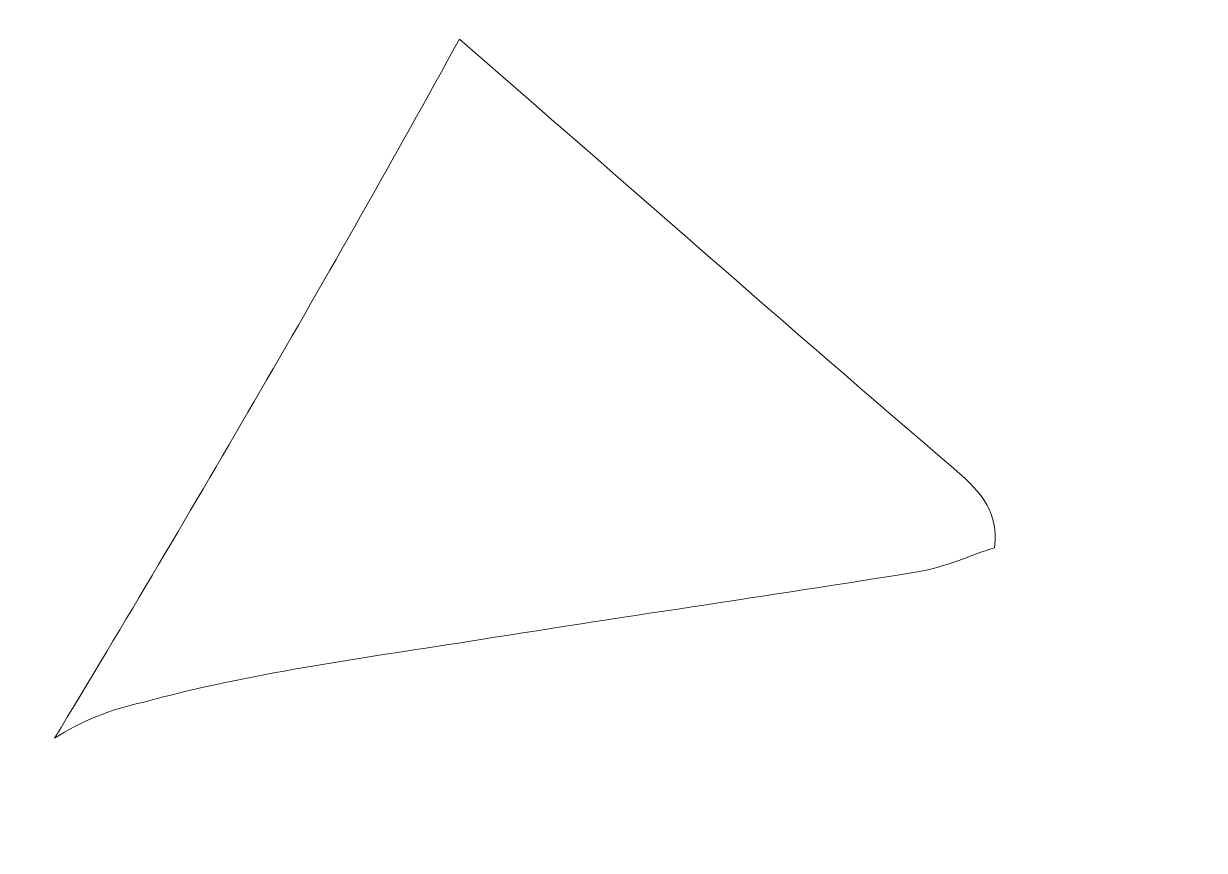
# Model space of a CAD drawing. Extents: x 404 to 2596, y -2984 to -16.
# Drawn here: x 2134.26 to 2162.79, y -2581.61 to -2561.64 of the extents above; entities that cross this region are included whole.
import ezdxf

# ---------------------------------------------------------------- set-up
doc = ezdxf.new("R2010")
doc.units = 0
doc.header["$MEASUREMENT"] = 0
doc.layers.add('Layer 1', color=7, linetype='Continuous')

# ---------------------------------------------------------------- blocks, each defined once
blk = doc.blocks.new('block 2')
at = {"layer": 'Layer 1', "lineweight": 0}
for points, knots in [([(975.3, -2654.19), (972.272, -2650.988), (969.302, -2647.668), (966.391, -2644.35), (965.691, -2643.593), (965.052, -2642.836), (964.352, -2642.02), (956.608, -2633.112), (949.097, -2624.029), (941.936, -2614.712), (928.427, -2597.244), (915.966, -2579.194), (904.611, -2560.444), (901.526, -2555.379), (898.498, -2550.313), (895.645, -2545.131), (895.528, -2545.015), (895.47, -2544.898), (895.47, -2544.782), (892.501, -2539.716), (889.705, -2534.534), (887.027, -2529.351), (847.258, -2453.656), (825.074, -2369.344), (825.074, -2280.606), (825.074, -1952.497), (1128.029, -1685.642), (1500.448, -1685.642), (1872.868, -1685.642), (2175.823, -1952.497), (2175.823, -2280.606), (2175.823, -2365.268), (2155.677, -2445.796), (2119.285, -2518.754), (2117.014, -2523.355), (2114.685, -2527.954), (2112.181, -2532.496), (2095.411, -2564.113), (2075.498, -2594.216), (2052.789, -2622.515), (2049.762, -2626.416), (2046.559, -2630.259), (2043.357, -2634.044), (1920.207, -2780.484), (1722.7, -2875.511), (1500.448, -2875.511), (1288.56, -2875.511), (1099.148, -2789.102), (975.3, -2654.19)], [0, 0, 0, 0, 1, 1, 1, 2, 2, 2, 3, 3, 3, 4, 4, 4, 5, 5, 5, 6, 6, 6, 7, 7, 7, 8, 8, 8, 9, 9, 9, 10, 10, 10, 11, 11, 11, 12, 12, 12, 13, 13, 13, 14, 14, 14, 15, 15, 15, 16, 16, 16, 16]), ([(2195.678, -2440.73), (2197.308, -2442.826), (2198.939, -2444.922), (2200.744, -2446.96), (2204.878, -2451.619), (2207.673, -2457.092), (2210.817, -2462.39), (2210.934, -2462.624), (2210.817, -2463.089), (2210.817, -2463.381), (2209.537, -2464.312), (2208.081, -2463.904), (2206.742, -2464.079), (2204.995, -2464.196), (2203.189, -2464.196), (2201.501, -2464.545), (2197.949, -2465.128), (2195.504, -2468.156), (2195.678, -2471.59), (2195.853, -2475.026), (2198.473, -2477.879), (2202.025, -2478.287), (2203.248, -2478.403), (2204.47, -2478.345), (2205.693, -2478.345), (2210.817, -2478.345), (2215.941, -2478.345), (2221.007, -2478.287), (2222.579, -2478.229), (2223.685, -2478.753), (2224.617, -2479.975), (2228.693, -2485.449), (2232.886, -2490.922), (2237.019, -2496.395), (2237.602, -2497.152), (2238.825, -2497.967), (2238.009, -2499.074), (2237.369, -2500.064), (2236.088, -2499.598), (2235.098, -2499.539), (2231.08, -2499.364), (2227.063, -2499.074), (2222.987, -2498.841), (2220.367, -2498.666), (2217.746, -2498.317), (2215.184, -2499.306), (2212.331, -2500.355), (2210.584, -2502.684), (2210.409, -2505.653), (2210.293, -2508.565), (2211.923, -2511.01), (2214.718, -2512.291), (2216.174, -2512.99), (2217.746, -2513.107), (2219.318, -2513.048), (2226.713, -2512.932), (2234.05, -2513.979), (2241.445, -2514.329), (2243.541, -2514.446), (2245.637, -2514.853), (2247.734, -2514.97), (2249.596, -2515.086), (2250.936, -2515.901), (2252.042, -2517.474), (2254.779, -2521.374), (2257.749, -2525.043), (2260.485, -2528.944), (2261.824, -2530.807), (2262.814, -2532.903), (2263.862, -2534.883), (2264.328, -2535.815), (2263.746, -2536.514), (2262.639, -2536.572), (2262.639, -2536.572), (2262.057, -2536.572), (2262.057, -2536.572), (2249.946, -2536.339), (2237.835, -2535.931), (2225.782, -2534.592), (2224.908, -2534.475), (2224.035, -2534.417), (2223.161, -2534.417), (2219.493, -2534.592), (2216.698, -2537.154), (2216.349, -2540.59), (2215.941, -2544.315), (2217.746, -2547.053), (2221.357, -2548.159), (2222.579, -2548.567), (2223.802, -2548.857), (2224.966, -2548.916), (2230.266, -2549.382), (2235.506, -2549.789), (2240.804, -2550.022), (2249.713, -2550.488), (2258.68, -2550.779), (2267.647, -2551.187), (2270.675, -2551.361), (2270.733, -2551.42), (2271.374, -2554.505), (2273.12, -2562.6), (2274.809, -2570.692), (2274.576, -2579.019), (2274.517, -2580.417), (2274.634, -2581.872), (2274.867, -2583.27), (2275.973, -2591.188), (2274.634, -2599.05), (2274.052, -2606.909), (2273.878, -2608.773), (2273.295, -2609.239), (2271.257, -2609.239), (2264.037, -2609.414), (2256.817, -2609.414), (2249.713, -2607.9), (2247.966, -2607.551), (2246.22, -2607.317), (2244.473, -2607.084), (2236.263, -2606.153), (2228.285, -2603.998), (2220.425, -2601.436), (2219.785, -2601.203), (2219.085, -2600.971), (2218.445, -2600.738), (2217.339, -2600.33), (2216.698, -2599.574), (2216.757, -2598.409), (2216.757, -2597.477), (2216.815, -2596.604), (2216.873, -2595.73), (2217.514, -2583.619), (2218.212, -2571.508), (2218.794, -2559.397), (2218.911, -2556.427), (2218.853, -2553.399), (2218.504, -2550.43), (2218.096, -2547.053), (2215.301, -2544.957), (2211.807, -2544.898), (2208.431, -2544.84), (2205.577, -2546.994), (2204.878, -2550.255), (2204.645, -2551.245), (2204.703, -2552.352), (2204.703, -2553.399), (2204.645, -2565.511), (2203.772, -2577.622), (2202.724, -2589.733), (2202.665, -2590.49), (2203.014, -2591.538), (2201.792, -2591.945), (2201.326, -2591.713), (2200.861, -2591.596), (2200.394, -2591.305), (2194.165, -2587.288), (2189.332, -2581.582), (2183.626, -2576.865), (2182.519, -2575.991), (2182.635, -2574.71), (2182.693, -2573.487), (2183.043, -2563.997), (2183.393, -2554.505), (2183.8, -2545.015), (2183.858, -2543.792), (2183.975, -2542.511), (2183.8, -2541.347), (2183.334, -2537.97), (2180.714, -2535.64), (2177.395, -2535.466), (2173.959, -2535.291), (2171.048, -2537.212), (2170.175, -2540.415), (2169.942, -2541.23), (2169.884, -2542.104), (2169.825, -2542.976), (2169.476, -2547.751), (2169.185, -2552.468), (2168.894, -2557.184), (2168.836, -2558.581), (2168.836, -2560.037), (2168.719, -2561.435), (2168.661, -2562.425), (2167.729, -2562.774), (2166.856, -2562.133), (2166.448, -2561.784), (2166.041, -2561.493), (2165.633, -2561.086), (2161.15, -2556.893), (2156.608, -2552.642), (2152.124, -2548.392), (2170.117, -2514.038), (2184.732, -2478.054), (2195.678, -2440.73)], [0, 0, 0, 0, 1, 1, 1, 2, 2, 2, 3, 3, 3, 4, 4, 4, 5, 5, 5, 6, 6, 6, 7, 7, 7, 8, 8, 8, 9, 9, 9, 10, 10, 10, 11, 11, 11, 12, 12, 12, 13, 13, 13, 14, 14, 14, 15, 15, 15, 16, 16, 16, 17, 17, 17, 18, 18, 18, 19, 19, 19, 20, 20, 20, 21, 21, 21, 22, 22, 22, 23, 23, 23, 24, 24, 24, 25, 25, 25, 26, 26, 26, 27, 27, 27, 28, 28, 28, 29, 29, 29, 30, 30, 30, 31, 31, 31, 32, 32, 32, 33, 33, 33, 34, 34, 34, 35, 35, 35, 36, 36, 36, 37, 37, 37, 38, 38, 38, 39, 39, 39, 40, 40, 40, 41, 41, 41, 42, 42, 42, 43, 43, 43, 44, 44, 44, 45, 45, 45, 46, 46, 46, 47, 47, 47, 48, 48, 48, 49, 49, 49, 50, 50, 50, 51, 51, 51, 52, 52, 52, 53, 53, 53, 54, 54, 54, 55, 55, 55, 56, 56, 56, 57, 57, 57, 58, 58, 58, 59, 59, 59, 60, 60, 60, 61, 61, 61, 62, 62, 62, 63, 63, 63, 64, 64, 64, 64]), ([(2144.787, -2562.017), (2148.748, -2565.453), (2152.707, -2568.946), (2156.724, -2572.381), (2157.249, -2572.848), (2157.831, -2573.313), (2157.714, -2574.303), (2157.132, -2574.477), (2156.549, -2574.769), (2155.851, -2574.885), (2152.241, -2575.467), (2148.573, -2575.991), (2144.962, -2576.573), (2142.342, -2576.981), (2139.722, -2577.331), (2137.16, -2578.029), (2136.345, -2578.204), (2135.647, -2578.495), (2135.006, -2578.903), (2138.383, -2573.313), (2141.644, -2567.723), (2144.787, -2562.017)], [0, 0, 0, 0, 1, 1, 1, 2, 2, 2, 3, 3, 3, 4, 4, 4, 5, 5, 5, 6, 6, 6, 7, 7, 7, 7])]:
    blk.add_open_spline(points, degree=3, knots=knots, dxfattribs=at)

msp = doc.modelspace()

# ---------------------------------------------------------------- block references
at = {"layer": 'Layer 1'}
msp.add_blockref('block 2', (0, 0), dxfattribs=at)

doc.saveas('drawing.dxf')
